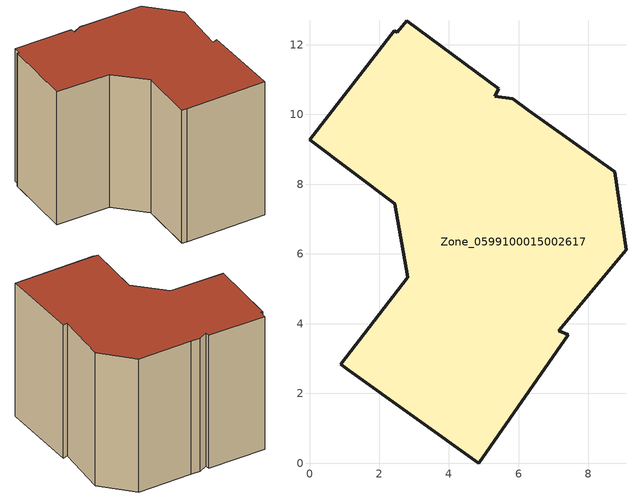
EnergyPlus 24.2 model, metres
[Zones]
Zone_0599100015002617
 floor ground (C_G): 5.43,10.74 5.31,10.52 5.83,10.45 6.28,10.12 8.75,8.35 9.08,6.12 7.14,3.8 7.42,3.68 4.85,0 1.12,2.66 0.9,2.84 2.82,5.33 2.44,7.44 0,9.27 2.43,12.41 2.51,12.35 2.79,12.69 z0.99
 wall outside (C_F): 7.42,3.68 7.14,3.8 9.08,6.12 8.75,8.35 6.28,10.12 5.83,10.45 5.31,10.52 5.43,10.74 2.79,12.69 2.51,12.35 2.43,12.41 0,9.27 2.44,7.44 2.82,5.33 0.9,2.84 1.12,2.66 4.85,0 7.42,3.68 z0.99:8.99
 roof outside (C_R): 5.83,10.45 5.31,10.52 5.43,10.74 2.79,12.69 2.51,12.35 2.43,12.41 0,9.27 2.44,7.44 2.82,5.33 0.9,2.84 1.12,2.66 4.85,0 7.42,3.68 7.14,3.8 9.08,6.12 8.75,8.35 6.28,10.12 z8.99
[BUILDING]
Pand.0599100015002617: North Axis=0; Terrain=City; Loads Convergence Tolerance Value=0.04; Temperature Convergence Tolerance Value=0.4; Solar Distribution=FullExterior; Maximum Number of Warmup Days=25; Minimum Number of Warmup Days=1
[Site:Location]
Rotterdam.The.Hague.AP_ZH_NLD Design_Conditions: Latitude=51.96; Longitude=4.45; Time Zone=1; Elevation=-4.5
[SITE:GROUNDTEMPERATURE:BUILDINGSURFACE]
18, 18, 18, 18, 18, 18, 18, 18, 18, 18, 18, 18
[MATERIAL] Thermal Absorptance=0.9; Solar Absorptance=0.7; Visible Absorptance=0.7
Name | Roughness | Thickness | Conductivity | Density | Specific Heat
G.TI.1975-1991 | MediumSmooth | 0.15 | 0.288461 | 540 | 1210
F.TI.1975-1991 | Rough | 0.3 | 0.230769 | 1920 | 840
R.TI.1975-1991 | MediumRough | 0.2 | 0.153846 | 1500 | 1000
[CONSTRUCTION]
C_G: G.TI.1975-1991
C_F: F.TI.1975-1991
C_R: R.TI.1975-1991
[ZONE]
Zone_0599100015002617: Type=1; Multiplier=1; Ceiling Height=Autocalculate; Volume=Autocalculate; Floor Area=autocalculate; Part of Total Floor Area=Yes
[ZONEINFILTRATION:DESIGNFLOWRATE]
Infil_Zone_0599100015002617: Zone or ZoneList or Space or SpaceList=Zone_0599100015002617; Schedule=AlwaysOn; Design Flow Rate Calculation Method=Flow/Area; Flow Rate per Floor Area=0.003; Constant Term Coefficient=1; Temperature Term Coefficient=0; Velocity Term Coefficient=0; Velocity Squared Term Coefficient=0
[HVACTEMPLATE:ZONE:IDEALLOADSAIRSYSTEM]
Zone_0599100015002617: Maximum Heating Supply Air Temperature=50; Minimum Cooling Supply Air Temperature=13; Maximum Heating Supply Air Humidity Ratio=0.0156; Minimum Cooling Supply Air Humidity Ratio=0.0077; Heating Limit=NoLimit; Cooling Limit=NoLimit; Dehumidification Control Type=ConstantSensibleHeatRatio; Cooling Sensible Heat Ratio=0.7; Dehumidification Setpoint=60; Humidification Control Type=None; Humidification Setpoint=30; Outdoor Air Method=None; Outdoor Air Flow Rate per Person=0.00944; Outdoor Air Flow Rate per Zone Floor Area=0; Outdoor Air Flow Rate per Zone=0; Demand Controlled Ventilation Type=None; Outdoor Air Economizer Type=NoEconomizer; Heat Recovery Type=None; Sensible Heat Recovery Effectiveness=0.7; Latent Heat Recovery Effectiveness=0.65
[ZONECONTROL:THERMOSTAT]
ThermostatControl_Zone_0599100015002617: Zone or ZoneList=Zone_0599100015002617; Control Type Schedule=DualSetpointControlType; Control 1=Thermostat_Zone_0599100015002617; Temperature Difference Between Cutout And Setpoint=0
[THERMOSTATSETPOINT:DUALSETPOINT]
Thermostat_Zone_0599100015002617: Heating Setpoint Temperature Schedule=HeatingSetpoint_Zone_0599100015002617; Cooling Setpoint Temperature Schedule=CoolingSetpoint_Zone_0599100015002617
[SCHEDULE:COMPACT]
HeatingSetpoint_Zone_0599100015002617: Through: 12/31, For: AllDays, Until: 24:00, 21
CoolingSetpoint_Zone_0599100015002617: Through: 12/31, For: AllDays, Until: 24:00, 24
DualSetpointControlType: Through: 12/31, For: AllDays, Until: 24:00, 4
AlwaysOn: Through: 12/31, For: AllDays, Until: 24:00, 1
